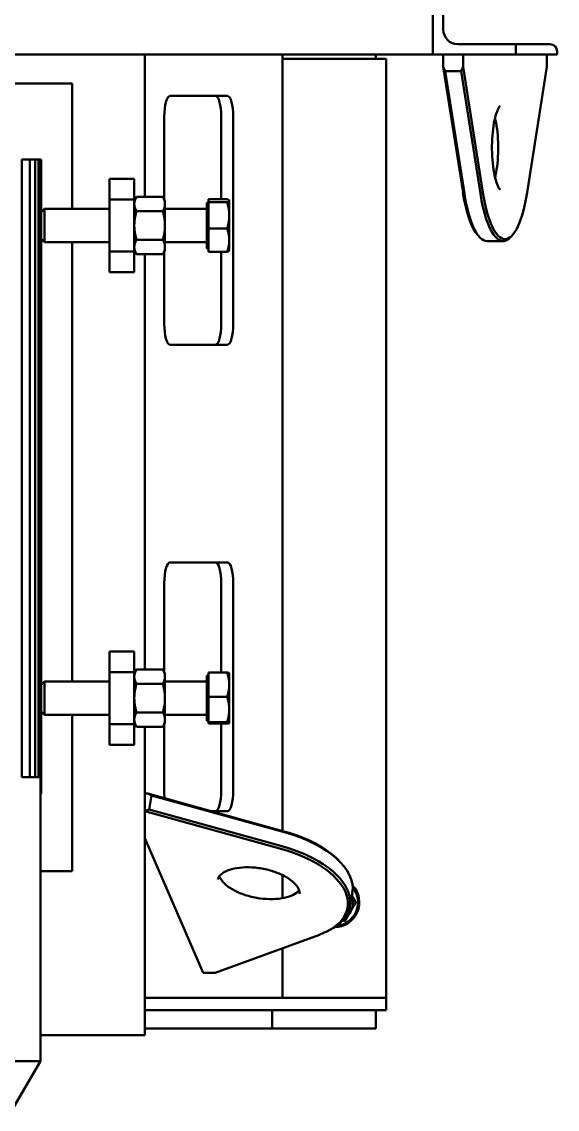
# Model space of a CAD drawing. Header units: metres. Extents: x 31500 to 1073645, y -1029792 to 61053.
# Drawn here: x 123410 to 123926, y -554844 to -553795 of the extents above; entities that cross this region are included whole.
import ezdxf

# ---------------------------------------------------------------- set-up
doc = ezdxf.new("R2010")
doc.units = ezdxf.units.M
doc.layers.add('Viditelné hrany(ISO)', color=7, linetype='Continuous', lineweight=50)

msp = doc.modelspace()

# ---------------------------------------------------------------- linework, layer by layer
at = {"layer": 'Viditelné hrany(ISO)'}
for p, q in [((123806.1, -553706.3), (123806.1, -553826.3)), ((123806.1, -553826.3), (123806.1, -553706.3)), ((123816.1, -553802.3), (123816.1, -553713.3)), ((123886.1, -553816.3), (123830.1, -553816.3)), ((123886.1, -553816.3), (123919.1, -553816.3)), ((123886.1, -553826.3), (123886.1, -553816.3)), ((123926.1, -553826.3), (123926.1, -553823.3)), ((122422.1, -553826.3), (123806.1, -553826.3)), ((123528.1, -553963.5), (123528.1, -553826.3)), ((123661.1, -554575.4), (123661.1, -553826.3)), ((123661.1, -554575.4), (123661.1, -553830.3)), ((123661.1, -553830.3), (123761.1, -553830.3)), ((123751.1, -553830.3), (123751.1, -553826.3)), ((123761.1, -554736.3), (123761.1, -553830.3)), ((123806.1, -553826.3), (123886.1, -553826.3)), ((123816.1, -553826.3), (123816.1, -553838.2)), ((123835.3, -553826.3), (123835.3, -553838.2)), ((123926.1, -553826.3), (123886.1, -553826.3)), ((123916.1, -553838.2), (123916.1, -553826.3)), ((123835.2, -553959.5), (123816.1, -553838.2)), ((123816.1, -553838.2), (123818, -553842.3)), ((123833.4, -553842.3), (123818, -553842.3)), ((123818, -553842.3), (123836.6, -553960.4)), ((123833.4, -553842.3), (123835.3, -553838.2)), ((123852, -553960.4), (123833.4, -553842.3)), ((123835.3, -553838.2), (123854.4, -553959.5)), ((123897.1, -553959.5), (123916.1, -553838.2)), ((123373.1, -553854.3), (123458.1, -553854.3)), ((123458.1, -553854.3), (123458.1, -553975.3)), ((123608, -553866.3), (123552.5, -553866.3)), ((123546.9, -553886.3), (123546.9, -553965.9)), ((123602, -553886.3), (123602, -553965.9)), ((123613.5, -554086.3), (123613.5, -553886.3)), ((123409.5, -553927.5), (123409.6, -553927.5)), ((123409.6, -553927.5), (123409.6, -553927.5)), ((123414.9, -553927.5), (123409.6, -553927.5)), ((123409.6, -553927.5), (123409.6, -554523.5)), ((123414.9, -553927.5), (123417.2, -553927.5)), ((123417.2, -553927.5), (123417.3, -553927.5)), ((123417.3, -553927.5), (123417.3, -553927.5)), ((123420, -553927.5), (123417.3, -553927.5)), ((123417.3, -553927.5), (123417.3, -554523.5)), ((123420, -553927.5), (123422.3, -553927.5)), ((123422.3, -553927.5), (123422.4, -553927.5)), ((123422.3, -553927.5), (123422.3, -553927.5)), ((123423.4, -553927.5), (123422.4, -553927.5)), ((123422.4, -553927.5), (123422.4, -554523.5)), ((123423.4, -553927.5), (123425.8, -553927.5)), ((123425.8, -553927.5), (123425.8, -553927.5)), ((123425.8, -553927.5), (123425.8, -553927.5)), ((123425.8, -553927.5), (123427.7, -553927.5)), ((123425.8, -553927.5), (123425.8, -554523.5)), ((123427.7, -553927.5), (123428.1, -553927.5)), ((123427.7, -553927.5), (123427.7, -553927.5)), ((123427.7, -553927.5), (123427.7, -553927.5)), ((123427.7, -553927.5), (123427.7, -554523.5)), ((123428.1, -553927.5), (123428.1, -554523.5)), ((123428.1, -553931.5), (123428.1, -553931.5)), ((123428.1, -553931.5), (123428.1, -553986.8)), ((123494.1, -553966.3), (123494.1, -553946.3)), ((123494.1, -553946.3), (123518.1, -553946.3)), ((123518.1, -553946.3), (123518.1, -553966.3)), ((123494.1, -553966.3), (123494.1, -554016.3)), ((123518.1, -553966.3), (123494.1, -553966.3)), ((123518.1, -553967.3), (123520.3, -553963.5)), ((123518.1, -553966.3), (123518.1, -554016.3)), ((123520.3, -553963.5), (123545.6, -553963.5)), ((123547.7, -553967.3), (123545.6, -553963.5)), ((123547.7, -553967.3), (123547.7, -553970.5)), ((123547.7, -553970.5), (123547.7, -553991.3)), ((123588.1, -553969.3), (123588.1, -554013.3)), ((123588.1, -553969.3), (123589.7, -553969.3)), ((123589.7, -553965.9), (123607.6, -553965.9)), ((123589.7, -553968.9), (123589.7, -553965.9)), ((123589.7, -553968.9), (123607.6, -553968.9)), ((123589.7, -553994.3), (123589.7, -553968.9)), ((123609.7, -553967.3), (123609.6, -553967.1)), ((123609.7, -553967.3), (123609.7, -553967.4)), ((123609.7, -553967.4), (123609.7, -553981.6)), ((123428.1, -553978.5), (123431.3, -553975.3)), ((123431.3, -554007.3), (123431.3, -553975.3)), ((123431.3, -553975.3), (123494.1, -553975.3)), ((123520.3, -553977.4), (123545.6, -553977.4)), ((123547.7, -553975.3), (123586.9, -553975.3)), ((123609.7, -554005.5), (123609.7, -553981.6)), ((123428.1, -553986.8), (123428.1, -553995.7)), ((123547.7, -553991.3), (123547.7, -554012)), ((123428.1, -553995.7), (123428.1, -554442.8)), ((123589.7, -553994.3), (123607.6, -553994.3)), ((123589.7, -554016.6), (123589.7, -553994.3)), ((123849.4, -554000.5), (123851.2, -554002.4)), ((123882.8, -554000.5), (123881.1, -554002.4)), ((123428.1, -554004.1), (123431.3, -554007.3)), ((123431.3, -554007.3), (123494.1, -554007.3)), ((123458.1, -554007.3), (123458.1, -554431.3)), ((123520.3, -554005.1), (123545.6, -554005.1)), ((123547.7, -554007.3), (123586.9, -554007.3)), ((123547.7, -554012), (123547.7, -554015.3)), ((123588.1, -554013.3), (123589.7, -554013.3)), ((123609.7, -554005.5), (123609.7, -554015.3)), ((123873.8, -554006.3), (123858.4, -554006.3)), ((123494.1, -554036.3), (123494.1, -554016.3)), ((123494.1, -554016.3), (123518.1, -554016.3)), ((123518.1, -554015.3), (123520.3, -554019)), ((123518.1, -554016.3), (123518.1, -554036.3)), ((123520.3, -554019), (123545.6, -554019)), ((123528.1, -554419.5), (123528.1, -554019)), ((123547.7, -554015.3), (123545.6, -554019)), ((123546.9, -554016.6), (123546.9, -554086.3)), ((123589.7, -554016.6), (123607.6, -554016.6)), ((123602, -554016.6), (123602, -554086.3)), ((123609.7, -554015.3), (123609.6, -554015.4)), ((123518.1, -554036.3), (123494.1, -554036.3)), ((123552.5, -554106.3), (123608, -554106.3)), ((123608, -554316.3), (123552.5, -554316.3)), ((123546.9, -554336.3), (123546.9, -554421.9)), ((123602, -554336.3), (123602, -554422.6)), ((123613.5, -554536.3), (123613.5, -554336.3)), ((123494.1, -554422.3), (123494.1, -554402.3)), ((123494.1, -554402.3), (123518.1, -554402.3)), ((123518.1, -554402.3), (123518.1, -554422.3)), ((123494.1, -554422.3), (123494.1, -554472.3)), ((123518.1, -554422.3), (123494.1, -554422.3)), ((123518.1, -554423.3), (123520.3, -554419.5)), ((123518.1, -554422.3), (123518.1, -554472.3)), ((123520.3, -554419.5), (123545.6, -554419.5)), ((123547.7, -554423.3), (123545.6, -554419.5)), ((123589.7, -554422.6), (123607.6, -554422.6)), ((123589.7, -554445.9), (123589.7, -554422.6)), ((123428.1, -554434.5), (123431.3, -554431.3)), ((123431.3, -554463.3), (123431.3, -554431.3)), ((123431.3, -554431.3), (123494.1, -554431.3)), ((123547.7, -554423.3), (123547.7, -554426.5)), ((123547.7, -554426.5), (123547.7, -554447.3)), ((123547.7, -554431.3), (123586.9, -554431.3)), ((123588.1, -554425.3), (123588.1, -554469.3)), ((123588.1, -554425.3), (123589.7, -554425.3)), ((123609.7, -554423.3), (123609.7, -554423.2)), ((123609.7, -554423.3), (123609.7, -554434.3)), ((123428.1, -554442.8), (123428.1, -554451.7)), ((123520.3, -554433.4), (123545.6, -554433.4)), ((123609.7, -554458.2), (123609.7, -554434.3)), ((123428.1, -554451.7), (123428.1, -554539.5)), ((123547.7, -554447.3), (123547.7, -554468)), ((123589.7, -554445.9), (123607.6, -554445.9)), ((123589.7, -554470.6), (123589.7, -554445.9)), ((123428.1, -554460.1), (123431.3, -554463.3)), ((123431.3, -554463.3), (123494.1, -554463.3)), ((123458.1, -554463.3), (123458.1, -554614.3)), ((123520.3, -554461.1), (123545.6, -554461.1)), ((123547.7, -554463.3), (123586.9, -554463.3)), ((123609.7, -554458.2), (123609.7, -554471.2)), ((123494.1, -554492.3), (123494.1, -554472.3)), ((123494.1, -554472.3), (123518.1, -554472.3)), ((123518.1, -554471.3), (123520.3, -554475)), ((123518.1, -554472.3), (123518.1, -554492.3)), ((123520.3, -554475), (123545.6, -554475)), ((123528.1, -554772.3), (123528.1, -554475)), ((123547.7, -554471.3), (123545.6, -554475)), ((123546.9, -554472.6), (123546.9, -554536.3)), ((123547.7, -554468), (123547.7, -554471.3)), ((123588.1, -554469.3), (123589.7, -554469.3)), ((123589.7, -554470.6), (123607.6, -554470.6)), ((123589.7, -554471.9), (123589.7, -554470.6)), ((123589.7, -554471.9), (123607.6, -554471.9)), ((123602, -554471.9), (123602, -554536.3)), ((123609.7, -554471.2), (123609.7, -554471.3)), ((123609.7, -554471.3), (123609.7, -554471.3)), ((123518.1, -554492.3), (123494.1, -554492.3)), ((123409.6, -554523.5), (123409.5, -554523.5)), ((123409.6, -554523.5), (123409.6, -554523.5)), ((123414.9, -554523.5), (123409.6, -554523.5)), ((123417.2, -554523.5), (123414.9, -554523.5)), ((123417.3, -554523.5), (123417.2, -554523.5)), ((123417.3, -554523.5), (123417.3, -554523.5)), ((123420, -554523.5), (123417.3, -554523.5)), ((123420, -554523.5), (123422.3, -554523.5)), ((123422.3, -554523.5), (123422.4, -554523.5)), ((123422.3, -554523.5), (123422.3, -554523.5)), ((123422.4, -554523.5), (123422.7, -554523.5)), ((123423.4, -554523.5), (123422.7, -554523.5)), ((123423.4, -554523.5), (123425.8, -554523.5)), ((123425.8, -554523.5), (123426.6, -554523.5)), ((123425.8, -554523.5), (123425.8, -554523.5)), ((123425.8, -554523.5), (123425.8, -554523.5)), ((123426.6, -554523.5), (123427.7, -554523.5)), ((123427.5, -554797.5), (123427.5, -554523.5)), ((123427.7, -554523.5), (123428.1, -554523.5)), ((123427.7, -554523.5), (123427.7, -554523.5)), ((123427.7, -554523.5), (123427.7, -554523.5)), ((123428.1, -554539.5), (123427.5, -554539.5)), ((123528.1, -554539.4), (123531.2, -554539.4)), ((123531.2, -554539.4), (123663.7, -554576.2)), ((123534.8, -554541.1), (123531.2, -554539.4)), ((123534.8, -554541.1), (123532.4, -554554.6)), ((123663.9, -554576.9), (123534.8, -554541.1)), ((123528.1, -554556.3), (123528.2, -554556.3)), ((123528.2, -554556.3), (123532.4, -554554.6)), ((123660.7, -554593), (123528.2, -554556.3)), ((123532.4, -554554.6), (123661.6, -554590.4)), ((123592, -554556.3), (123608, -554556.3)), ((123584.6, -554712.3), (123528.1, -554582.3)), ((123714, -554602.6), (123715.4, -554603.9)), ((123458.1, -554614.3), (123427.5, -554614.3)), ((123661.1, -554640.3), (123661.1, -554618.1)), ((123661.1, -554640.3), (123661.1, -554618.1)), ((123728.5, -554634.8), (123726.1, -554648.3)), ((123701.4, -554673.5), (123703.2, -554672.7)), ((123596, -554712.3), (123696.6, -554675.5)), ((123661.1, -554736.3), (123661.1, -554688.5)), ((123661.1, -554736.3), (123661.1, -554688.5)), ((123596, -554712.3), (123584.6, -554712.3)), ((123752.6, -554736.3), (123528.1, -554736.3)), ((123761.1, -554736.3), (123752.6, -554736.3)), ((123761.1, -554748.3), (123761.1, -554736.3)), ((123761.1, -554748.3), (123528.1, -554748.3)), ((123651.1, -554765.9), (123651.1, -554748.3)), ((123651.1, -554765.9), (123651.1, -554748.3)), ((123751.1, -554765.9), (123751.1, -554748.3)), ((123651.1, -554765.9), (123528.1, -554765.9)), ((123751.1, -554765.9), (123651.1, -554765.9)), ((123427.5, -554772.3), (123528.1, -554772.3)), ((123427.5, -554797.5), (122800.7, -554797.5)), ((123400.7, -554843.9), (123427.5, -554797.5))]:
    msp.add_line(p, q, dxfattribs=at)
for centre, radius, start, end in [((123830.1, -553802.3), 14, 180, 270), ((123919.1, -553823.3), 7, 0, 90), ((123586.9, -553974.1), 1.2, 270, 0), ((123586.9, -554008.5), 1.2, 0, 90), ((123586.9, -554430.1), 1.2, 270, 0), ((123586.9, -554464.5), 1.2, 0, 90), ((123711.1, -554644.3), 24, 270.6608, 42.9269), ((123711.1, -554644.3), 22.8, 275.6144, 38.9071), ((123711.1, -554644.3), 18, 330, 21.0155), ((123711.1, -554644.3), 18, 304.5237, 330)]:
    msp.add_arc(centre, radius, start, end, dxfattribs=at)
for centre, major_axis, ratio, start_param, end_param in [((123552.5, -553886.3), (0, 20), 0.277354, 0, 1.570796), ((123596.4, -553886.3), (0, 20), 0.277354, 4.712389, 6.283185), ((123608, -553886.3), (0, 20), 0.277354, 4.712389, 6.283185), ((123856.5, -553916.3), (0, -88), 0.278592, 5.225509, 5.988878), ((123858.4, -553916.3), (0, -90), 0.278592, 5.225509, 6.283185), ((123873.8, -553916.3), (0, -90), 0.278592, 5.225509, 6.577492), ((123875.7, -553916.3), (0, -88), 0.278592, 5.225509, 7.340861), ((123552.5, -554086.3), (0, -20), 0.277354, 4.712389, 6.283185), ((123596.4, -554086.3), (0, -20), 0.277354, 0, 1.570796), ((123608, -554086.3), (0, -20), 0.277354, 0, 1.570796), ((123552.5, -554336.3), (0, 20), 0.277354, 0, 1.570796), ((123596.4, -554336.3), (0, 20), 0.277354, 4.712389, 6.283185), ((123608, -554336.3), (0, 20), 0.277354, 4.712389, 6.283185), ((123552.5, -554536.3), (0, -20), 0.277354, 4.712389, 5.103247), ((123596.4, -554536.3), (0, -20), 0.277354, 0, 1.570796), ((123608, -554536.3), (0, -20), 0.277354, 0, 1.570796), ((123640.1, -554617.4), (86.7, -15.3), 0.516827, 0.648142, 1.387607), ((123639.8, -554619.1), (88.6, -15.7), 0.516827, 0, 1.387607), ((123637.4, -554632.6), (88.6, -15.7), 0.516827, 5.635043, 7.670792), ((123637.1, -554634.3), (86.7, -15.3), 0.516827, 5.55544, 7.670792)]:
    msp.add_ellipse(centre, major_axis=major_axis, ratio=ratio, start_param=start_param, end_param=end_param, dxfattribs=at)
for points, knots in [([(123870.9, -553876), (123870.9, -553876), (123870.9, -553876), (123870.7, -553876.2), (123870.3, -553876.7), (123869.2, -553878.5), (123868.5, -553880), (123867, -553884), (123866.2, -553886.8), (123864.9, -553893.3), (123864.3, -553897.1), (123863.5, -553905.4), (123863.2, -553909.9), (123863.1, -553919), (123863.2, -553923.6), (123863.9, -553932.3), (123864.4, -553936.5), (123865.8, -553943.9), (123866.6, -553947.1), (123868.2, -553952.1), (123869.1, -553953.9), (123870.4, -553956.1), (123870.9, -553956.5), (123870.9, -553956.5), (123870.9, -553956.5), (123870.9, -553956.5)], [6.470821, 6.470821, 6.470821, 6.470821, 6.513335, 6.513335, 6.708112, 6.708112, 6.938491, 6.938491, 7.210647, 7.210647, 7.506738, 7.506738, 7.812929, 7.812929, 8.122119, 8.122119, 8.429603, 8.429603, 8.728981, 8.728981, 9.006156, 9.006156, 9.235112, 9.235112, 9.237143, 9.237143, 9.237143, 9.237143]), ([(123866.1, -553945), (123866.3, -553944.2), (123866.5, -553943.4), (123867.4, -553939.2), (123867.9, -553935.4), (123868.8, -553927.1), (123869, -553922.6), (123869.1, -553913.5), (123869, -553908.9), (123868.3, -553900.2), (123867.8, -553896), (123866.8, -553890.6), (123866.5, -553889), (123866.1, -553887.5)], [3.996968, 3.996968, 3.996968, 3.996968, 4.069055, 4.069055, 4.365146, 4.365146, 4.671336, 4.671336, 4.980527, 4.980527, 5.288011, 5.288011, 5.42781, 5.42781, 5.42781, 5.42781]), ([(123598.7, -554622.2), (123598.9, -554621.1), (123599.3, -554620), (123601.5, -554617.4), (123603.4, -554615.9), (123608.4, -554613.4), (123611.2, -554612.4), (123617.8, -554611), (123621.5, -554610.6), (123629.5, -554610.4), (123633.7, -554610.6), (123642.3, -554611.8), (123646.6, -554612.7), (123654.7, -554615.2), (123658.5, -554616.7), (123665.2, -554620.1), (123668.1, -554622), (123672.7, -554625.8), (123674.4, -554627.7), (123676.7, -554631.2), (123677.3, -554632.8), (123677.6, -554634.9), (123677.5, -554635.5), (123677.4, -554636.2)], [3.23281, 3.23281, 3.23281, 3.23281, 3.512986, 3.512986, 3.847083, 3.847083, 4.13455, 4.13455, 4.428324, 4.428324, 4.728964, 4.728964, 5.032604, 5.032604, 5.335218, 5.335218, 5.632641, 5.632641, 5.921995, 5.921995, 6.215716, 6.215716, 6.374403, 6.374403, 6.374403, 6.374403]), ([(123677.1, -554632.6), (123677.1, -554632.7), (123677, -554632.8), (123675.8, -554634.3), (123673.9, -554635.8), (123668.9, -554638.2), (123666.1, -554639.2), (123659.5, -554640.6), (123655.8, -554641.1), (123647.8, -554641.3), (123643.5, -554641), (123635, -554639.9), (123630.7, -554638.9), (123622.6, -554636.5), (123618.8, -554634.9), (123612.1, -554631.5), (123609.2, -554629.7), (123604.6, -554625.9), (123602.9, -554623.9), (123601, -554621.1), (123600.5, -554620), (123600.1, -554619)], [0.355315, 0.355315, 0.355315, 0.355315, 0.371393, 0.371393, 0.70549, 0.70549, 0.992957, 0.992957, 1.286731, 1.286731, 1.587372, 1.587372, 1.891011, 1.891011, 2.193625, 2.193625, 2.491048, 2.491048, 2.780403, 2.780403, 2.968712, 2.968712, 2.968712, 2.968712])]:
    msp.add_open_spline(points, degree=3, knots=knots, dxfattribs=at)
for points, weights in [([(123520.3, -553963.5), (123518.1, -553967.3), (123518.1, -553970.5)], [1.98660254037, 2.14026678164, 2.14026678164]), ([(123518.1, -553970.5), (123518.1, -553973.7), (123520.3, -553977.4)], [2.14026678164, 2.14026678165, 1.98660254038]), ([(123547.7, -553970.5), (123547.7, -553967.3), (123545.6, -553963.5)], [2.14026678164, 2.14026678164, 1.98660254038]), ([(123545.6, -553977.4), (123547.7, -553973.7), (123547.7, -553970.5)], [1.98660254037, 2.14026678164, 2.14026678164]), ([(123607.6, -553965.9), (123609.7, -553966.7), (123609.7, -553967.4)], [1.66506350946, 1.79385662014, 1.79385662014]), ([(123609.7, -553967.4), (123609.7, -553968.1), (123607.6, -553968.9)], [1.79385662014, 1.79385662014, 1.66506350946]), ([(123607.6, -553968.9), (123609.7, -553975.7), (123609.7, -553981.6)], [1.66506350946, 1.79385662013, 1.79385662013]), ([(123520.3, -553977.4), (123518.1, -553984.8), (123518.1, -553991.3)], [1.98660254037, 2.14026678165, 2.14026678165]), ([(123547.7, -553991.3), (123547.7, -553984.8), (123545.6, -553977.4)], [2.14026678165, 2.14026678165, 1.98660254038]), ([(123609.7, -553981.6), (123609.7, -553987.5), (123607.6, -553994.3)], [1.79385662013, 1.79385662013, 1.66506350946]), ([(123518.1, -553991.3), (123518.1, -553997.7), (123520.3, -554005.1)], [2.14026678165, 2.14026678165, 1.98660254038]), ([(123545.6, -554005.1), (123547.7, -553997.7), (123547.7, -553991.3)], [1.98660254037, 2.14026678165, 2.14026678165]), ([(123607.6, -553994.3), (123609.7, -554000.3), (123609.7, -554005.5)], [1.66506350946, 1.79385662014, 1.79385662014]), ([(123520.3, -554005.1), (123518.1, -554008.8), (123518.1, -554012)], [1.98660254037, 2.14026678164, 2.14026678165]), ([(123518.1, -554012), (123518.1, -554015.3), (123520.3, -554019)], [2.14026678165, 2.14026678165, 1.98660254038]), ([(123547.7, -554012), (123547.7, -554008.8), (123545.6, -554005.1)], [2.14026678165, 2.14026678165, 1.98660254038]), ([(123545.6, -554019), (123547.7, -554015.3), (123547.7, -554012)], [1.98660254037, 2.14026678165, 2.14026678165]), ([(123609.7, -554005.5), (123609.7, -554010.7), (123607.6, -554016.6)], [1.79385662014, 1.79385662014, 1.66506350946]), ([(123607.6, -554016.6), (123609.3, -554016), (123609.6, -554015.4)], [1.66506350946, 1.76706852152, 1.78828487624]), ([(123520.3, -554419.5), (123518.1, -554423.3), (123518.1, -554426.5)], [1.98660254037, 2.14026678164, 2.14026678164]), ([(123547.7, -554426.5), (123547.7, -554423.3), (123545.6, -554419.5)], [2.14026678164, 2.14026678164, 1.98660254038]), ([(123609.7, -554423.2), (123609.5, -554422.9), (123607.6, -554422.6)], [1.79282827052, 1.78234817341, 1.66506350946]), ([(123607.6, -554422.6), (123609.7, -554428.9), (123609.7, -554434.3)], [1.66506350946, 1.79385662013, 1.79385662013]), ([(123518.1, -554426.5), (123518.1, -554429.7), (123520.3, -554433.4)], [2.14026678164, 2.14026678165, 1.98660254038]), ([(123545.6, -554433.4), (123547.7, -554429.7), (123547.7, -554426.5)], [1.98660254037, 2.14026678164, 2.14026678164]), ([(123520.3, -554433.4), (123518.1, -554440.8), (123518.1, -554447.3)], [1.98660254037, 2.14026678165, 2.14026678165]), ([(123547.7, -554447.3), (123547.7, -554440.8), (123545.6, -554433.4)], [2.14026678165, 2.14026678165, 1.98660254038]), ([(123609.7, -554434.3), (123609.7, -554439.7), (123607.6, -554445.9)], [1.79385662013, 1.79385662013, 1.66506350946]), ([(123518.1, -554447.3), (123518.1, -554453.7), (123520.3, -554461.1)], [2.14026678165, 2.14026678165, 1.98660254038]), ([(123545.6, -554461.1), (123547.7, -554453.7), (123547.7, -554447.3)], [1.98660254037, 2.14026678165, 2.14026678165]), ([(123607.6, -554445.9), (123609.7, -554452.5), (123609.7, -554458.2)], [1.66506350946, 1.79385662014, 1.79385662014]), ([(123520.3, -554461.1), (123518.1, -554464.8), (123518.1, -554468)], [1.98660254037, 2.14026678165, 2.14026678165]), ([(123547.7, -554468), (123547.7, -554464.8), (123545.6, -554461.1)], [2.14026678165, 2.14026678165, 1.98660254038]), ([(123609.7, -554458.2), (123609.7, -554464), (123607.6, -554470.6)], [1.79385662014, 1.79385662014, 1.66506350946]), ([(123518.1, -554468), (123518.1, -554471.3), (123520.3, -554475)], [2.14026678165, 2.14026678165, 1.98660254038]), ([(123545.6, -554475), (123547.7, -554471.3), (123547.7, -554468)], [1.98660254037, 2.14026678165, 2.14026678165]), ([(123607.6, -554470.6), (123609.7, -554470.9), (123609.7, -554471.2)], [1.66506350946, 1.79385662014, 1.79385662014]), ([(123609.7, -554471.2), (123609.7, -554471.5), (123607.6, -554471.9)], [1.79385662014, 1.79385662014, 1.66506350946]), ([(123731.9, -554644.3), (123729.8, -554640.6), (123728, -554637.5)], [1.65166604986, 1.74584179426, 1.77059602926]), ([(123721.5, -554662.3), (123724.3, -554657.4), (123726.7, -554653.3)], [1.65166604984, 1.7794228634, 1.7794228634]), ([(123726.7, -554653.3), (123729.1, -554649.1), (123731.9, -554644.3)], [1.7794228634, 1.7794228634, 1.65166604984]), ([(123718.7, -554662.3), (123720, -554662.3), (123721.5, -554662.3)], [1.70756675386, 1.6836099854, 1.65166604984])]:
    msp.add_rational_spline(points, weights, degree=2, dxfattribs=at)

doc.saveas('drawing.dxf')
